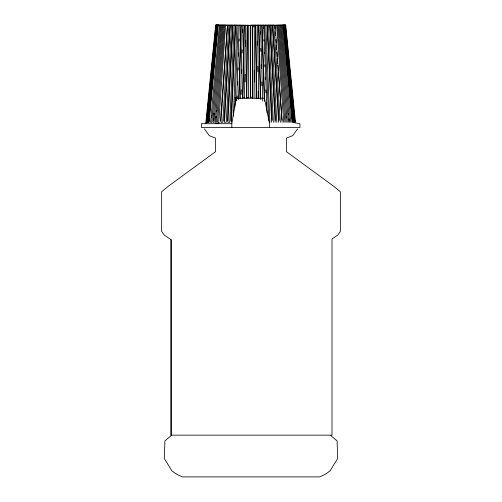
<?xml version="1.0" encoding="UTF-8"?>
<svg xmlns="http://www.w3.org/2000/svg" width="502" height="502" viewBox="0 0 502 502"><rect width="100%" height="100%" fill="white"/><g stroke="black" fill="none" stroke-linecap="round" stroke-linejoin="round"><path stroke-width="0.75" d="M248.364 98.003L248.672 25.1L249.099 25.514M246.426 98.003L247.097 25.1L248.578 25.514M246.802 98.361L247.53 25.514M244.493 98.003L245.528 25.1L245.955 25.514M245.108 81.914L245.227 74.083M245.641 46.667L245.735 40.398M242.541 98.787L243.953 25.1L244.386 25.514L242.937 97.746L244.411 97.639M240.596 98.787L242.384 25.1L242.811 25.514M241.085 94.445L241.205 89.745M241.619 73.298L241.713 69.383M242.127 52.93L242.209 49.798M242.635 32.567L242.717 29.43M238.638 99.572L240.816 25.1L241.242 25.514L239.052 98.361M236.649 100.67L239.241 25.1L239.674 25.514M237.113 98.361L237.195 96.014M237.584 85.045L237.691 81.914M238.105 70.167L238.186 67.814M238.601 56.067L238.707 52.93M239.121 41.183L239.203 38.83M233.443 116.087L236.875 25.1L226.214 25.1L227.437 25.514L220.359 121.095M234.836 106.982L238.099 25.514L237.672 25.1L256.064 25.514M231.46 122.306L235.545 25.1M230.788 121.082L235.432 25.514L234.208 25.1L229.715 122.306L227.971 122.306L232.878 25.1M227.312 121.095L232.771 25.514L231.547 25.1L226.226 122.306L224.482 122.306L230.211 25.1M223.836 121.095L230.104 25.514L228.881 25.1L222.737 122.306L220.987 122.306L227.55 25.1M219.707 25.376L218.483 25.1L225.605 25.1L218.746 122.306L217.579 122.306L224.72 25.1L225.938 25.376M235.953 101.291L236.204 98.241L235.024 97.721M215.979 117.983L216.111 116.433M216.513 111.77L216.644 110.214M213.463 120.317L213.601 118.761M213.959 114.876L214.097 113.32M205.876 122.306L215.653 25.1L218.157 25.1L209.152 122.306L208.744 122.306L217.843 25.1M216.908 25.1L207.514 122.306L207.106 122.306L216.594 25.1L218.345 25.376M211.442 117.204L211.593 115.655M216.28 25.1L206.692 122.306L206.284 122.306L215.967 25.1L217.724 25.376M231.83 127.583L231.83 123.693L236.204 98.241L264.428 98.241L269.518 123.693L269.518 127.583M297.586 128.895L292.704 135.665L286.404 138.132L286.404 151.679L333.874 186.393L340.343 191.764L340.343 231.485L337.564 235.243L331.998 238.965L331.998 435.152L170.975 435.152L170.975 239.617M256.961 25.514L257.388 25.1L258.806 98.787M260.105 25.514L260.532 25.1L262.753 101.14M267.127 112.975L263.675 25.1L263.249 25.514L264.472 25.1L275.127 25.1L282.099 122.306M215.854 123.693L219.512 122.821M274.519 25.376L282.858 25.1L291.926 122.306M276.295 25.376L277.518 25.1L284.929 122.306M277.186 25.376L278.409 25.1L286.096 122.306M278.077 25.376L279.3 25.1L287.263 122.306M278.968 25.376L280.191 25.1L288.43 122.306M279.859 25.376L281.076 25.1L289.591 122.306M280.75 25.376L281.967 25.1L290.758 122.306M281.641 25.376L282.858 25.1M281.748 25.376L285.688 25.1L295.471 122.306M282.061 25.376L283.812 25.1L293.011 122.306M282.689 25.376L284.439 25.1L293.833 122.306M283.31 25.376L284.753 25.1L294.241 122.306M283.624 25.376L285.374 25.1L294.981 121.528M284.251 25.376L285.688 25.1M205.299 123.04L207.056 122.745M246.626 97.47L248.841 97.306M263.675 25.1L251.1 25.1L250.674 25.514L250.674 97.583M226.546 25.514L227.437 25.514L225.605 25.1M229.219 25.514L230.751 25.514M236.844 25.514L239.887 25.514M240.659 25.514L246.049 25.514M257.482 25.514L265.263 25.514M269.072 25.514L270.597 25.514M272.122 25.514L273.653 25.514M275.686 25.514L274.795 25.514L276.627 25.1L283.762 122.306M252.669 97.2L250.316 97.2L250.31 97.978L250.241 25.1M231.83 123.693L201.427 123.693L201.427 127.583L299.914 127.583L299.914 123.693L294.329 122.752M218.157 25.1L219.6 25.376M219.286 25.376L217.529 25.1L208.33 122.306L207.922 122.306L217.222 25.1L218.659 25.376M215.653 25.1L217.096 25.376M225.047 25.376L223.829 25.1L216.418 122.306L215.251 122.306L222.938 25.1L224.156 25.376M223.271 25.376L222.047 25.1L214.084 122.306L212.917 122.306L221.156 25.1L222.38 25.376M221.489 25.376L220.265 25.1L211.75 122.306L210.583 122.306L219.374 25.1L220.598 25.376M236.875 25.1L238.099 25.514M330.818 435.592L337.074 440.85L337.714 458.483L330.002 470.989L324.882 474.534L319.667 476.9L182.333 476.9L177.118 474.534L171.998 470.989L164.286 458.483L164.926 440.85L171.182 435.592L171.182 239.755L164.436 235.243L161.657 231.485L161.657 191.764L168.126 186.393L215.596 151.679L215.596 138.132L209.296 135.665L204.414 128.895M236.204 98.241L236.706 99.12M264.428 98.241L264.598 99.766M285.067 25.1L294.649 122.306M284.126 25.1L293.425 122.306M288.386 113.32L288.531 114.876M288.895 118.761L289.045 120.317M283.498 25.1L292.603 122.306M286.385 116.433L286.517 117.983M274.858 26.292L275.033 28.627M275.334 32.511L275.573 35.617M275.874 39.501L276.113 42.614M276.351 45.72L276.646 49.604M276.828 51.932L277.186 56.594M277.368 58.929L277.725 63.591M277.844 65.147L278.265 70.581M278.384 72.137L282.086 120.317M279.194 120.317L272.573 25.514L273.797 25.1L280.354 122.306M272.467 25.1L278.61 122.306M275.723 120.317L269.907 25.514L271.13 25.1L276.866 122.306M269.8 25.1L275.121 122.306M272.253 120.317L267.246 25.514L268.47 25.1L273.377 122.306M267.133 25.1L271.632 122.306M268.783 120.298L264.579 25.514L265.803 25.1L269.888 122.306M263.312 27.083L263.374 28.652M263.814 39.614L263.876 41.183M264.316 52.145L264.378 53.714M264.818 64.683L264.912 67.03M265.32 77.214L265.414 79.567M265.822 89.745L265.947 92.883M266.324 102.282L266.449 105.414M264.711 101.31L262.107 25.1L261.674 25.514L264.228 98.361M260.293 31.783L260.362 34.13M260.783 48.23L260.883 51.367M261.278 64.683L261.398 68.598M261.799 81.914L261.918 85.829M260.764 99.572L258.963 25.1L258.53 25.514L260.356 98.361M257.275 41.183L257.35 45.098M257.777 66.245L257.884 71.73M258.279 91.314L258.404 97.583M256.867 98.787L255.819 25.1L255.386 25.514L256.484 98.361M254.916 98.003L254.244 25.1L253.817 25.514L253.83 27.083M254.263 70.167L254.382 81.914M252.983 98.003L252.675 25.1L252.242 25.514L252.606 98.361"/></g></svg>
